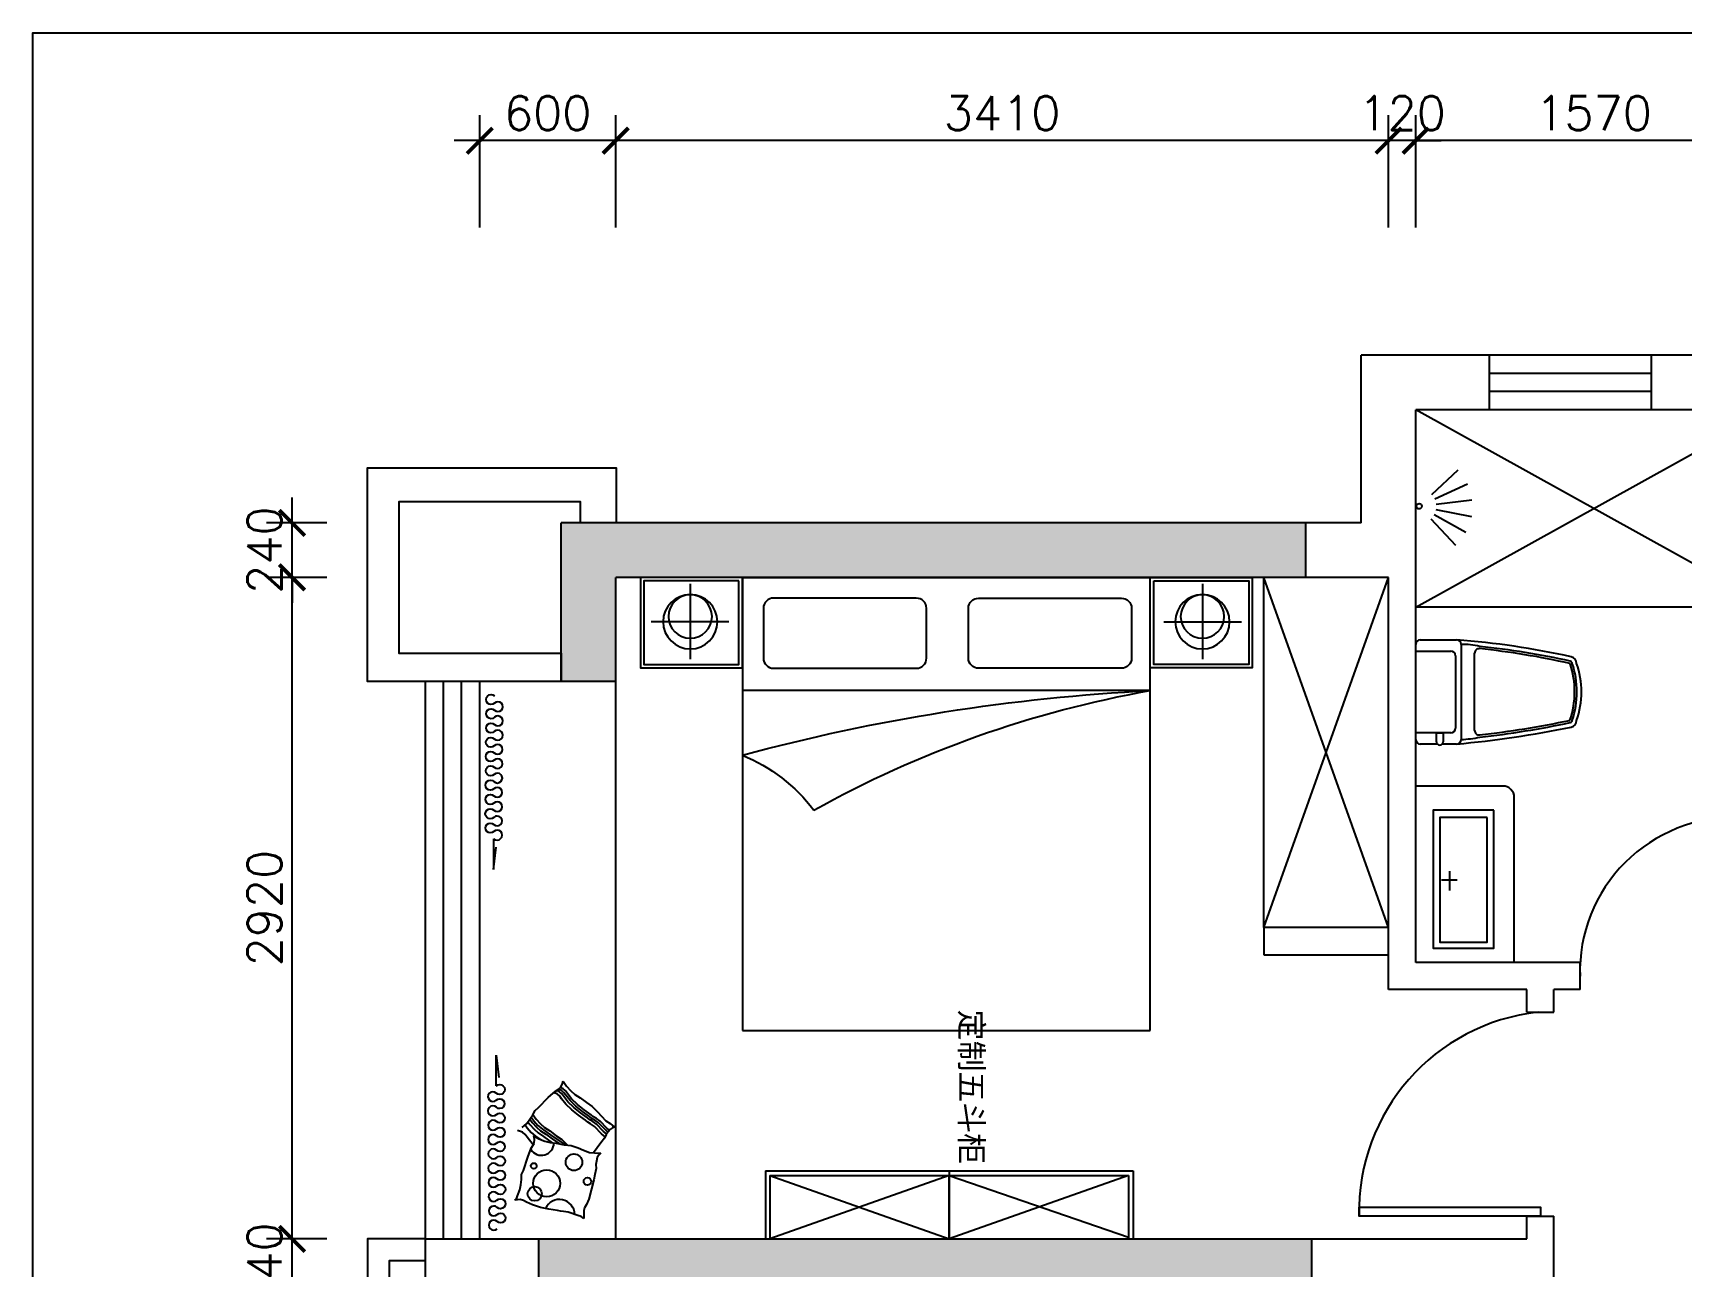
# Model space of a CAD drawing. Header units: millimetres. Extents: x 197048 to 234198, y -884 to 47075.
# Drawn here: x 197048 to 204320, y 4293 to 9736 of the extents above; entities that cross this region are included whole.
import ezdxf

# ---------------------------------------------------------------- set-up
doc = ezdxf.new("R2010")
doc.units = ezdxf.units.MM
doc.header["$PDMODE"] = 35
doc.header["$PDSIZE"] = -10
for name, color, linetype in [('1', 7, 'Continuous'), ('2', 2, 'Continuous'), ('3', 3, 'Continuous'), ('4', 4, 'Continuous'), ('家具', 4, 'Continuous'), ('家具内线', 251, 'Continuous'), ('家具外线', 145, 'Continuous')]:
    doc.layers.add(name, color=color, linetype=linetype)
doc.styles.add('_TCH_DIM', font='simplex.shx')
doc.styles.add('样式 1', font='')
doc.styles.get('样式 1').set_extended_font_data('FangSong_GB2312')
doc.dimstyles.new('平面1-75', dxfattribs={"dimscale": 75, "dimtxt": 2, "dimasz": 1.5, "dimexe": 1.5, "dimexo": 0.625, "dimtad": 1, "dimdec": 0, "dimdsep": 46, "dimtxsty": '_TCH_DIM', "dimblk": 'ARCHTICK', "dimcen": 2.5, "dimdle": 1.5, "dimadec": 0, "dimazin": 0, "dimtfac": 1, "dimtdec": 0, "dimtix": 1, "dimtmove": 2, "dimatfit": 3, "dimldrblk": 'DOTSMALL', "dimfxl": 0, "dimarcsym": 0})

# ---------------------------------------------------------------- blocks, each defined once
blk = doc.blocks.new('_ArchTick')
at = {"color": 0, "linetype": 'ByBlock', "const_width": 0.15}
blk.add_lwpolyline([(-0.5, -0.5), (0.5, 0.5)], dxfattribs=at)
blk = doc.blocks.new('*D150')
at = {"layer": '1', "color": 0, "lineweight": -2}
for p, q in [((203149.3, 8877.7), (203149.3, 9373.2)), ((204719.3, 8877.7), (204719.3, 9373.2)), ((204831.8, 9260.7), (203036.8, 9260.7))]:
    blk.add_line(p, q, dxfattribs=at)
at = {"layer": 'Defpoints', "color": 0}
for p in [(203149.3, 9260.7), (203149.3, 8830.8), (204719.3, 8830.8)]:
    blk.add_point(p, dxfattribs=at)
at = {"layer": '1', "color": 0, "lineweight": -2, "xscale": 112.5, "yscale": 112.5, "zscale": 112.5, "rotation": 180}
blk.add_blockref('_ArchTick', (203149.3, 9260.7), dxfattribs=at)
at = {"layer": '1', "color": 0, "lineweight": -2, "xscale": 112.5, "yscale": 112.5, "zscale": 112.5}
blk.add_blockref('_ArchTick', (204719.3, 9260.7), dxfattribs=at)
at = {"layer": '1', "color": 0, "insert": (203934.3, 9382.6), "char_height": 150, "attachment_point": 5, "style": '_TCH_DIM'}
blk.add_mtext('1570', dxfattribs=at)
blk = doc.blocks.new('_DotSmall')
at = {"color": 0, "linetype": 'ByBlock', "const_width": 0.5}
blk.add_lwpolyline([(-0.0625, 0, 1), (0.0625, 0, 1)], format="xyb", close=True, dxfattribs=at)
blk = doc.blocks.new('*D151')
at = {"layer": '1', "color": 0, "lineweight": -2}
for p, q in [((203029.3, 8877.7), (203029.3, 9373.2)), ((203149.3, 8877.7), (203149.3, 9373.2)), ((203029.3, 9260.7), (202916.8, 9260.7)), ((203149.3, 9260.7), (203029.3, 9260.7)), ((203149.3, 9260.7), (203261.8, 9260.7))]:
    blk.add_line(p, q, dxfattribs=at)
at = {"layer": 'Defpoints', "color": 0}
for p in [(203029.3, 9260.7), (203029.3, 8830.8), (203149.3, 8830.8)]:
    blk.add_point(p, dxfattribs=at)
at = {"layer": '1', "color": 0, "lineweight": -2, "xscale": 112.5, "yscale": 112.5, "zscale": 112.5}
blk.add_blockref('_ArchTick', (203029.3, 9260.7), dxfattribs=at)
at = {"layer": '1', "color": 0, "lineweight": -2, "xscale": 112.5, "yscale": 112.5, "zscale": 112.5, "rotation": 180}
blk.add_blockref('_ArchTick', (203149.3, 9260.7), dxfattribs=at)
at = {"layer": '1', "color": 0, "insert": (203089.3, 9382.6), "char_height": 150, "attachment_point": 5, "style": '_TCH_DIM'}
blk.add_mtext('120', dxfattribs=at)
blk = doc.blocks.new('*D152')
at = {"layer": '1', "color": 0, "lineweight": -2}
for p, q in [((199619.3, 8877.7), (199619.3, 9373.2)), ((203029.3, 8877.7), (203029.3, 9373.2)), ((203141.8, 9260.7), (199506.8, 9260.7))]:
    blk.add_line(p, q, dxfattribs=at)
at = {"layer": 'Defpoints', "color": 0}
for p in [(199619.3, 9260.7), (199619.3, 8830.8), (203029.3, 8830.8)]:
    blk.add_point(p, dxfattribs=at)
at = {"layer": '1', "color": 0, "lineweight": -2, "xscale": 112.5, "yscale": 112.5, "zscale": 112.5, "rotation": 180}
blk.add_blockref('_ArchTick', (199619.3, 9260.7), dxfattribs=at)
at = {"layer": '1', "color": 0, "lineweight": -2, "xscale": 112.5, "yscale": 112.5, "zscale": 112.5}
blk.add_blockref('_ArchTick', (203029.3, 9260.7), dxfattribs=at)
at = {"layer": '1', "color": 0, "insert": (201324.3, 9382.6), "char_height": 150, "attachment_point": 5, "style": '_TCH_DIM'}
blk.add_mtext('3410', dxfattribs=at)
blk = doc.blocks.new('*D153')
at = {"layer": '1', "color": 0, "lineweight": -2}
for p, q in [((199019.3, 8877.7), (199019.3, 9373.2)), ((199619.3, 8877.7), (199619.3, 9373.2)), ((199731.8, 9260.7), (198906.8, 9260.7))]:
    blk.add_line(p, q, dxfattribs=at)
at = {"layer": 'Defpoints', "color": 0}
for p in [(199019.3, 9260.7), (199019.3, 8830.8), (199619.3, 8830.8)]:
    blk.add_point(p, dxfattribs=at)
at = {"layer": '1', "color": 0, "lineweight": -2, "xscale": 112.5, "yscale": 112.5, "zscale": 112.5, "rotation": 180}
blk.add_blockref('_ArchTick', (199019.3, 9260.7), dxfattribs=at)
at = {"layer": '1', "color": 0, "lineweight": -2, "xscale": 112.5, "yscale": 112.5, "zscale": 112.5}
blk.add_blockref('_ArchTick', (199619.3, 9260.7), dxfattribs=at)
at = {"layer": '1', "color": 0, "insert": (199319.3, 9382.6), "char_height": 150, "attachment_point": 5, "style": '_TCH_DIM'}
blk.add_mtext('600', dxfattribs=at)
blk = doc.blocks.new('*D156')
at = {"layer": '1', "color": 0, "lineweight": -2}
for p, q in [((198191, 4413.1), (198191, 4525.6)), ((198344.2, 4413.1), (198078.5, 4413.1)), ((198191, 4173.1), (198191, 4413.1)), ((198344.2, 4173.1), (198078.5, 4173.1)), ((198191, 4173.1), (198191, 4060.6))]:
    blk.add_line(p, q, dxfattribs=at)
at = {"layer": 'Defpoints', "color": 0}
for p in [(198191, 4413.1), (198391.1, 4413.1), (198391.1, 4173.1)]:
    blk.add_point(p, dxfattribs=at)
at = {"layer": '1', "color": 0, "lineweight": -2, "xscale": 112.5, "yscale": 112.5, "zscale": 112.5}
for p, rotation in [((198191, 4413.1), 270), ((198191, 4173.1), 90)]:
    blk.add_blockref('_ArchTick', p, dxfattribs=dict(at, rotation=rotation))
at = {"layer": '1', "color": 0, "insert": (198069.1, 4293.1), "char_height": 150, "attachment_point": 5, "rotation": 90, "style": '_TCH_DIM'}
blk.add_mtext('240', dxfattribs=at)
blk = doc.blocks.new('*D157')
at = {"layer": '1', "color": 0, "lineweight": -2}
for p, q in [((198191, 4300.6), (198191, 7445.6)), ((198344.2, 7333.1), (198078.5, 7333.1)), ((198344.2, 4413.1), (198078.5, 4413.1))]:
    blk.add_line(p, q, dxfattribs=at)
at = {"layer": 'Defpoints', "color": 0}
for p in [(198191, 7333.1), (198391.1, 7333.1), (198391.1, 4413.1)]:
    blk.add_point(p, dxfattribs=at)
at = {"layer": '1', "color": 0, "lineweight": -2, "xscale": 112.5, "yscale": 112.5, "zscale": 112.5}
for p, rotation in [((198191, 7333.1), 90), ((198191, 4413.1), 270)]:
    blk.add_blockref('_ArchTick', p, dxfattribs=dict(at, rotation=rotation))
at = {"layer": '1', "color": 0, "insert": (198069.1, 5873.1), "char_height": 150, "attachment_point": 5, "rotation": 90, "style": '_TCH_DIM'}
blk.add_mtext('2920', dxfattribs=at)
blk = doc.blocks.new('*D158')
at = {"layer": '1', "color": 0, "lineweight": -2}
for p, q in [((198191, 7573.1), (198191, 7685.6)), ((198344.2, 7573.1), (198078.5, 7573.1)), ((198191, 7333.1), (198191, 7573.1)), ((198344.2, 7333.1), (198078.5, 7333.1)), ((198191, 7333.1), (198191, 7220.6))]:
    blk.add_line(p, q, dxfattribs=at)
at = {"layer": 'Defpoints', "color": 0}
for p in [(198191, 7573.1), (198391.1, 7573.1), (198391.1, 7333.1)]:
    blk.add_point(p, dxfattribs=at)
at = {"layer": '1', "color": 0, "lineweight": -2, "xscale": 112.5, "yscale": 112.5, "zscale": 112.5}
for p, rotation in [((198191, 7573.1), 270), ((198191, 7333.1), 90)]:
    blk.add_blockref('_ArchTick', p, dxfattribs=dict(at, rotation=rotation))
at = {"layer": '1', "color": 0, "insert": (198069.1, 7453.1), "char_height": 150, "attachment_point": 5, "rotation": 90, "style": '_TCH_DIM'}
blk.add_mtext('240', dxfattribs=at)
blk = doc.blocks.new('u6u45453')
at = {"color": 3}
for p, q in [((314014.9, -11931.1), (314014.9, -11588.6)), ((313847, -11760.9), (314179.4, -11760.9)), ((314014.9, -13850.5), (314014.9, -14193.1)), ((313847, -14020.8), (314179.4, -14020.8))]:
    blk.add_line(p, q, dxfattribs=at)
at = {"color": 4}
for p, q in [((313818.9, -11990.8), (315818.9, -11990.8)), ((313818.9, -11990.8), (313818.9, -13790.8)), ((315818.9, -11990.8), (315818.9, -13790.8)), ((315818.9, -13790.8), (313818.9, -13790.8))]:
    blk.add_line(p, q, dxfattribs=at)
at = {"color": 5}
for p, q in [((314318.9, -13790.8), (314318.9, -11990.8)), ((313910.5, -12758.3), (313910.5, -12128.7)), ((313955.5, -12083.7), (314175.1, -12083.7)), ((314220.1, -12128.7), (314220.1, -12758.3)), ((314175.1, -12803.3), (313955.5, -12803.3)), ((314175.1, -12988.4), (313955.5, -12988.4)), ((313910.5, -13033.4), (313910.5, -13663.1)), ((314220.1, -13663.1), (314220.1, -13033.4)), ((313955.5, -13708.1), (314175.1, -13708.1))]:
    blk.add_line(p, q, dxfattribs=at)
at = {"color": 4}
for points in [[(313818.9, -11990.8), (313818.9, -11540.8), (314218.9, -11540.8), (314218.9, -11990.8)], [(313818.9, -13790.8), (313818.9, -14240.8), (314218.9, -14240.8), (314218.9, -13790.8)]]:
    blk.add_lwpolyline(points, close=True, dxfattribs=at)
at = {"color": 8}
for points in [[(313833.9, -11975.8), (313833.9, -11555.8), (314203.9, -11555.8), (314203.9, -11975.8)], [(313833.9, -13805.8), (313833.9, -14225.8), (314203.9, -14225.8), (314203.9, -13805.8)]]:
    blk.add_lwpolyline(points, close=True, dxfattribs=at)
at = {"color": 3}
for centre in [(314014.9, -11760.9), (314014.9, -14020.8)]:
    blk.add_circle(centre, 120, dxfattribs=at)
at = {"color": 8}
for centre in [(313992, -11760.9), (313992, -14020.8)]:
    blk.add_circle(centre, 96, dxfattribs=at)
at = {"color": 5}
for centre, radius, start, end in [((322770.5, -14207.7), 8461.9, 164.81265, 177.17653), ((315303, -11704.8), 755.2, 202.25765, 232.77701), ((318998.1, -14616.8), 4751.6, 150.90228, 169.98925)]:
    blk.add_arc(centre, radius, start, end, dxfattribs=at)
at = {"color": 5, "extrusion": (0, 0, -1)}
for centre, major_axis, start_param, end_param in [((313955.5, -12128.7), (31.8, -31.8), 2.356194, 3.926991), ((314175.1, -12128.7), (31.8, -31.8), 3.926991, 5.497787), ((313955.5, -12758.3), (-31.8, 31.8), 3.926991, 5.497787), ((314175.1, -12758.3), (31.8, 31.8), 0.785398, 2.356194)]:
    blk.add_ellipse(centre, major_axis=major_axis, ratio=1, start_param=start_param, end_param=end_param, dxfattribs=at)
at = {"color": 5}
for centre, major_axis, start_param, end_param in [((313955.5, -13033.4), (31.8, 31.8), 0.785398, 2.356194), ((314175.1, -13033.4), (-31.8, 31.8), 3.926991, 5.497787), ((313955.5, -13663.1), (31.8, -31.8), 3.926991, 5.497787), ((314175.1, -13663.1), (-31.8, -31.8), 0.785398, 2.356194)]:
    blk.add_ellipse(centre, major_axis=major_axis, ratio=1, start_param=start_param, end_param=end_param, dxfattribs=at)
blk = doc.blocks.new('A$C58086FBA')
at = {"layer": '2', "color": 8}
for p, q in [((0, 62), (164, 43)), ((227, 62), (0, 62))]:
    blk.add_line(p, q, dxfattribs=at)
blk.add_lwpolyline([(227, 62, 2.352344), (280, 62, -2.352344), (332, 62, 2.352344), (384, 62, -2.352344), (437, 62, 2.352344), (489, 62, -2.352344), (542, 62, 2.352344), (594, 62, -2.352344), (647, 62, 2.352344), (699, 62, -2.286569), (753, 62, 2.352344), (805, 62, -2.352344), (858, 62, 2.352344), (910, 62, -2.352344), (962, 62, 2.352344), (1015, 62, -2.352344), (1067, 62, 2.352344), (1120, 62, -2.352344), (1172, 62, 2.352344), (1224, 62, -2.352344), (1277, 62)], format="xyb", dxfattribs=at)
blk = doc.blocks.new('A$C040351FB')
at = {"layer": '3'}
for p, q in [((25, 731.2), (445, 731.2)), ((5, 636.4), (5, 711.2)), ((465, 711.2), (465, 551.2)), ((5, 551.2), (5, 614))]:
    blk.add_line(p, q, dxfattribs=at)
for centre, radius, start, end in [((25, 711.2), 20, 90, 180), ((445, 711.2), 20, 0, 90), ((4414.8, 947.5), 4427.5, 185.13413, 191.75613), ((-3104.9, 820.4), 3580, 347.49024, 355.6877), ((109.5, 51.2), 30, 191.31604, 270), ((235.2, 382.1), 382.1, 250.80419, 289.19581), ((360.8, 51.2), 30, 270, 347.95808)]:
    blk.add_arc(centre, radius, start, end, dxfattribs=at)
at = {"layer": '4', "color": 8}
for p, q in [((55, 576.2), (55, 731.2)), ((415, 731.2), (415, 576.2)), ((15, 640.2), (55, 640.2)), ((55, 610.2), (15, 610.2)), ((55, 640.2), (55, 610.2)), ((395, 556.2), (75, 556.2)), ((65, 471.2), (406.2, 471.2))]:
    blk.add_line(p, q, dxfattribs=at)
at = {"layer": '4'}
for p, q in [((0, 625.2), (0, 625.2)), ((445, 531.2), (25, 531.2))]:
    blk.add_line(p, q, dxfattribs=at)
at = {"layer": '4', "color": 8}
for centre, radius, start, end in [((15, 625.2), 15, 90, 180), ((15, 625.2), 15, 180, 270), ((75, 576.2), 20, 180, 270), ((395, 576.2), 20, 270, 0), ((65, 451.2), 20, 90, 186.21106), ((4330.8, 938.8), 4313.5, 186.5192, 191.87432), ((-3037.2, 813.1), 3482.4, 347.37223, 354.0033), ((406.2, 451.2), 20, 354.28725, 90), ((111.4, 52.3), 2.04, 194.7502, 261.22501), ((235.4, 420.9), 390.9, 251.35691, 288.45626), ((358.3, 52.8), 2.84, 288.28543, 338.53331)]:
    blk.add_arc(centre, radius, start, end, dxfattribs=at)
at = {"layer": '4'}
for centre, radius, start, end in [((25, 551.2), 20, 180, 270), ((674.5, 568.4), 650.6, 183.27181, 190.663), ((143.7, 521.8), 301.5, 345.88201, 1.79633), ((445, 551.2), 20, 270, 0), ((4330.7, 938.8), 4323.5, 186.51852, 191.87309), ((-3037.6, 813.1), 3492.8, 347.36638, 354.00444), ((111.4, 52.3), 12, 194.7502, 261.22501), ((235.5, 418.4), 398.4, 251.56253, 288.32933), ((358.3, 52.8), 12.8, 281.36537, 343.53408)]:
    blk.add_arc(centre, radius, start, end, dxfattribs=at)
blk = doc.blocks.new('344424')
at = {"layer": '2', "color": 1, "ltscale": 120}
for p, q in [((47854, 11778), (47733, 12014)), ((47891, 11790), (47850, 12052)), ((47931, 11790), (47972, 12052)), ((47969, 11778), (48089, 12014)), ((47822, 11755), (47634, 11942)), ((48001, 11755), (48188, 11942))]:
    blk.add_line(p, q, dxfattribs=at)
at = {"layer": '2', "color": 9, "ltscale": 120, "extrusion": (0, 0, -1)}
blk.add_ellipse((47911, 11665), major_axis=(-14.1, 14.1), ratio=1, start_param=3.141593, end_param=9.424778, dxfattribs=at)

msp = doc.modelspace()

# ---------------------------------------------------------------- hatches: boundary and pattern name
at = {"layer": '1'}
for points in [[(202663, 7333.1), (202663, 7573.1), (199379.3, 7573.1), (199379.3, 6873.1), (199619.3, 6873.1), (199619.3, 7333.1)], [(202689.8, 4173.1), (202689.8, 4413.1), (199279.3, 4413.1), (199279.3, 4173.1), (200119.3, 4173.1), (200119.3, 3813.9), (200359.3, 3813.9), (200359.3, 4173.1)]]:
    msp.add_hatch(color=8, dxfattribs=at).paths.add_polyline_path(points)

# ---------------------------------------------------------------- linework, layer by layer
at = {"layer": '1', "color": 7}
for p, q in [((203475.5, 8313.1), (202909.3, 8313.1)), ((202909.3, 7573.1), (202909.3, 8313.1)), ((203475.5, 8073.1), (203475.5, 8313.1)), ((204959.3, 8313.1), (204189.2, 8313.1)), ((204189.2, 8073.1), (204189.2, 8313.1)), ((203475.5, 8073.1), (203149.3, 8073.1)), ((203149.3, 5633.1), (203149.3, 8073.1)), ((204719.3, 8073.1), (204189.2, 8073.1)), ((202909.3, 7573.1), (199379.3, 7573.1)), ((199379.3, 6873.1), (199379.3, 7573.1)), ((202663, 7573.1), (202663, 7333.1)), ((203029.3, 7333.1), (199619.3, 7333.1)), ((203029.3, 5513.1), (203029.3, 7333.1)), ((199619.3, 6873.1), (198779.3, 6873.1)), ((203029.3, 5786.8), (202479.3, 5786.8)), ((202479.3, 5786.8), (202479.3, 5666.8)), ((202479.3, 5666.8), (203029.3, 5666.8)), ((203874.3, 5633.1), (203149.3, 5633.1)), ((203874.3, 5513.1), (203874.3, 5633.1)), ((203639.3, 5513.1), (203029.3, 5513.1)), ((203639.3, 5413.1), (203639.3, 5513.1)), ((203759.3, 5413.1), (203759.3, 5513.1)), ((203759.3, 5413.1), (203759.3, 5513.1)), ((203874.3, 5513.1), (203759.3, 5513.1)), ((203639.3, 5413.1), (203759.3, 5413.1)), ((203639.3, 4513.1), (203759.3, 4513.1)), ((203639.3, 4413.1), (203639.3, 4513.1)), ((203759.3, 4173.1), (203759.3, 4513.1)), ((203759.3, 4173.1), (203759.3, 4513.1)), ((198779.3, 4413.1), (203639.3, 4413.1)), ((198779.3, 3673.1), (198779.3, 4413.1)), ((199279.3, 4413.1), (199279.3, 4173.1)), ((202689.8, 4413.1), (202689.8, 4173.1))]:
    msp.add_line(p, q, dxfattribs=at)
at = {"layer": '1', "color": 8}
for p, q in [((204189.2, 8313.1), (203475.5, 8313.1)), ((203149.3, 7201.6), (204719.3, 8073.1)), ((204719.3, 7201.6), (203149.3, 8073.1)), ((204189.2, 8073.1), (203475.5, 8073.1)), ((199619.3, 4413.1), (199619.3, 7333.1)), ((202479.3, 5786.8), (202479.3, 7333.1)), ((202479.3, 5786.8), (203029.3, 7333.1)), ((203029.3, 5786.8), (202479.3, 7333.1)), ((204719.3, 7201.6), (203149.3, 7201.6)), ((198779.3, 4413.1), (198779.3, 6873.1)), ((199019.3, 4413.1), (199019.3, 6873.1)), ((203534.1, 6411.9), (203149.3, 6411.9)), ((203584.1, 5633.1), (203584.1, 6361.9)), ((203298, 6036.4), (203298, 5951.2)), ((203263.1, 5997.7), (203332.5, 5997.7)), ((200299.9, 4693.1), (201091.2, 4413.1)), ((201091.2, 4693.1), (200299.9, 4413.1)), ((201091.2, 4713.1), (201091.2, 4413.1)), ((201091.2, 4413.1), (201091.2, 4693.1)), ((201091.2, 4693.1), (201882.4, 4420.5)), ((201882.4, 4693.1), (201091.2, 4413.1))]:
    msp.add_line(p, q, dxfattribs=at)
at = {"layer": '1', "color": 3}
for p, q in [((204189.2, 8233.1), (203475.5, 8233.1)), ((204189.2, 8153.1), (203475.5, 8153.1)), ((198859.3, 4413.1), (198859.3, 6873.1)), ((198939.3, 4413.1), (198939.3, 6873.1))]:
    msp.add_line(p, q, dxfattribs=at)
at = {"layer": '1', "color": 4}
for p, q in [((200279.9, 4713.1), (201902.4, 4713.1)), ((200279.9, 4713.1), (200279.9, 4413.1)), ((200299.9, 4693.1), (201882.4, 4693.1)), ((200299.9, 4693.1), (200299.9, 4413.1)), ((201882.4, 4693.1), (201882.4, 4413.1)), ((201902.4, 4713.1), (201902.4, 4413.1))]:
    msp.add_line(p, q, dxfattribs=at)
at = {"layer": '1', "color": 0}
msp.add_lwpolyline([(210477.9, 9736.1), (210477.9, -883.9), (197047.9, -883.9), (197047.9, 9736.1)], close=True, dxfattribs=at)
at = {"layer": '1', "color": 7}
for points in [[(199379.3, 6873.1), (198523.8, 6873.1), (198523.8, 7816.1), (199621.6, 7816.1), (199621.6, 7573.1), (199463.9, 7573.1), (199463.9, 7666.2), (198662.8, 7666.2), (198662.8, 6998.9), (199379.3, 6998.9), (199379.3, 6873.1)], [(198899.3, 3673.1), (198899.3, 4173.1), (198779.3, 4173.1), (198779.3, 3808.9), (198620.8, 3808.9), (198620.8, 4317.2), (198779.3, 4317.2), (198779.3, 4413.1), (198523.8, 4413.1), (198523.8, 3696.6), (198779.3, 3696.6), (198779.3, 3808.9)]]:
    msp.add_lwpolyline(points, dxfattribs=at)
at = {"layer": '1', "color": 8}
for points in [[(203494.6, 6305.3), (203225.8, 6305.3), (203225.8, 5696.4), (203494.6, 5696.4)], [(203465, 6272.5), (203255.2, 6272.5), (203255.2, 5723), (203465, 5723)]]:
    msp.add_lwpolyline(points, close=True, dxfattribs=at)
msp.add_lwpolyline([(203699.3, 4513.1), (202899.3, 4513.1), (202899.3, 4553.1), (203699.3, 4553.1), (203699.3, 4513.1)], dxfattribs=at)
for centre, radius, start, end in [((203534.1, 6361.9), 50, 0, 90), ((204554.3, 5593.1), 680.3, 88.31532, 181.68468), ((203784.2, 4533.1), 885.1, 96.14331, 181.29481)]:
    msp.add_arc(centre, radius, start, end, dxfattribs=at)
at = {"layer": '家具内线'}
for p, q in [((199360.9, 5052.7), (199345.7, 5058.2)), ((199370, 5063.1), (199357.3, 5067.7)), ((199372.6, 5042.5), (199360.9, 5052.7)), ((199379.4, 5068.6), (199366.4, 5073.3)), ((199381.6, 5052.9), (199370, 5063.1)), ((199380.7, 5030.8), (199372.6, 5042.5)), ((199386.2, 5076.4), (199375.3, 5080.3)), ((199391, 5058.4), (199379.4, 5068.6)), ((199399.3, 5007.7), (199380.7, 5030.8)), ((199389.7, 5041.2), (199381.6, 5052.9)), ((199397.8, 5066.2), (199386.2, 5076.4)), ((199408.4, 5018.1), (199389.7, 5041.2)), ((199399.1, 5046.7), (199391, 5058.4)), ((199405.9, 5054.5), (199397.8, 5066.2)), ((199417.8, 5023.6), (199399.1, 5046.7)), ((199424.6, 5031.4), (199405.9, 5054.5)), ((199434.5, 4993), (199408.4, 5018.1)), ((199443.9, 4998.5), (199417.8, 5023.6)), ((199450.7, 5006.3), (199424.6, 5031.4)), ((199246.8, 4950.9), (199257.8, 4934.6)), ((199254.2, 4962.5), (199268.3, 4941.5)), ((199425.4, 4982.6), (199399.3, 5007.7)), ((199455, 4959), (199425.4, 4982.6)), ((199464.1, 4969.3), (199434.5, 4993)), ((199473.5, 4974.9), (199443.9, 4998.5)), ((199480.3, 4982.6), (199450.7, 5006.3)), ((199485.8, 4936.6), (199455, 4959)), ((199494.9, 4947), (199464.1, 4969.3)), ((199504.3, 4952.5), (199473.5, 4974.9)), ((199511.1, 4960.3), (199480.3, 4982.6)), ((199505.3, 4938), (199494.9, 4947)), ((199514.7, 4943.5), (199504.3, 4952.5)), ((199521.5, 4951.3), (199511.1, 4960.3)), ((199534.1, 4944.8), (199521.5, 4951.3)), ((199219.5, 4916.2), (199228.1, 4903.4)), ((199228.1, 4903.4), (199246.6, 4882.6)), ((199232.2, 4930), (199240.6, 4917.6)), ((199240.6, 4917.6), (199259.1, 4896.9)), ((199240.9, 4941.8), (199251, 4926.9)), ((199246.6, 4882.6), (199264.7, 4866.8)), ((199251, 4926.9), (199269.4, 4906.1)), ((199257.8, 4934.6), (199276.2, 4913.9)), ((199259.1, 4896.9), (199277.2, 4881)), ((199268.3, 4941.5), (199286.8, 4920.7)), ((199269.4, 4906.1), (199287.6, 4890.3)), ((199276.2, 4913.9), (199294.4, 4898.1)), ((199277.2, 4881), (199300.2, 4865.5)), ((199286.8, 4920.7), (199304.9, 4904.9)), ((199287.6, 4890.3), (199310.6, 4874.8)), ((199294.4, 4898.1), (199317.4, 4882.5)), ((199304.9, 4904.9), (199327.9, 4889.4)), ((199310.6, 4874.8), (199338.8, 4853.9)), ((199317.4, 4882.5), (199345.6, 4861.7)), ((199327.9, 4889.4), (199356.2, 4868.5)), ((199496.2, 4927.6), (199485.8, 4936.6)), ((199508.8, 4921.1), (199496.2, 4927.6)), ((199517.9, 4931.5), (199505.3, 4938)), ((199525.5, 4908.8), (199508.8, 4921.1)), ((199527.3, 4937), (199514.7, 4943.5)), ((199534.6, 4919.2), (199517.9, 4931.5)), ((199557, 4876.8), (199525.5, 4908.8)), ((199544, 4924.7), (199527.3, 4937)), ((199550.8, 4932.5), (199534.1, 4944.8)), ((199566, 4887.1), (199534.6, 4919.2)), ((199575.4, 4892.7), (199544, 4924.7)), ((199582.2, 4900.4), (199550.8, 4932.5)), ((199572.3, 4863.4), (199557, 4876.8)), ((199578.7, 4876.1), (199566, 4887.1)), ((199584.6, 4884.6), (199575.4, 4892.7)), ((199591.3, 4892.5), (199582.2, 4900.4)), ((199264.7, 4866.8), (199287.7, 4851.2)), ((199300.2, 4865.5), (199338.6, 4837.2)), ((199338.8, 4853.9), (199371.1, 4832.4)), ((199345.6, 4861.7), (199395.7, 4828.3)), ((199356.2, 4868.5), (199381.7, 4851.5)), ((199381.7, 4851.5), (199405.2, 4828.7))]:
    msp.add_line(p, q, dxfattribs=at)
for centre, radius in [((199257.7, 4735.1), 12.6), ((199435.2, 4751), 36.7), ((199314.7, 4658.1), 59.3), ((199494.7, 4666.9), 16.7), ((199262, 4611.9), 31.6)]:
    msp.add_circle(centre, radius, dxfattribs=at)
for centre, radius, start, end in [((199290.9, 4837.8), 55.8, 213.2347, 358.30439), ((199370.6, 4519.3), 67.7, 1.55034, 155.33628)]:
    msp.add_arc(centre, radius, start, end, dxfattribs=at)
at = {"layer": '家具外线', "color": 4}
for p, q in [((199373.9, 5078), (199383.7, 5094.5)), ((199383.7, 5094.5), (199387.6, 5109.4)), ((199387.6, 5109.4), (199402.5, 5087.2)), ((199278.3, 4992.2), (199321.7, 5036.6)), ((199321.7, 5036.6), (199353.9, 5065.6)), ((199353.9, 5065.6), (199373.9, 5078)), ((199402.5, 5087.2), (199421, 5066.5)), ((199421, 5066.5), (199439.1, 5050.7)), ((199439.1, 5050.7), (199462.2, 5035.1)), ((199462.2, 5035.1), (199490.4, 5014.3)), ((199240.3, 4940.8), (199253.5, 4961.2)), ((199253.5, 4961.2), (199263.2, 4980.2)), ((199263.2, 4980.2), (199278.3, 4992.2)), ((199490.4, 5014.3), (199515.9, 4997.3)), ((199515.9, 4997.3), (199539.4, 4974.4)), ((199539.4, 4974.4), (199556.6, 4954.9)), ((199556.6, 4954.9), (199575.1, 4934.1)), ((199208.7, 4883.7), (199186.2, 4892)), ((199206.1, 4904.3), (199226.8, 4922.8)), ((199220.4, 4873.5), (199208.7, 4883.7)), ((199228.5, 4861.9), (199220.4, 4873.5)), ((199226.8, 4922.8), (199240.3, 4940.8)), ((199576.7, 4873.2), (199569.3, 4856.9)), ((199575.1, 4934.1), (199594.2, 4922)), ((199585.6, 4886), (199576.7, 4873.2)), ((199595.8, 4897.7), (199585.6, 4886)), ((199594.2, 4922), (199605.7, 4914.2)), ((199605.2, 4903.2), (199595.8, 4897.7)), ((199618.8, 4908), (199605.2, 4903.2)), ((199605.7, 4914.2), (199618.8, 4908)), ((199255.6, 4828.1), (199228.5, 4861.9)), ((199230.9, 4773.4), (199246.8, 4813.7)), ((199246.8, 4813.7), (199259.1, 4833.7)), ((199257.3, 4867.9), (199280.6, 4854.8)), ((199260.5, 4852.9), (199257.3, 4867.9)), ((199259.1, 4833.7), (199260.5, 4852.9)), ((199280.6, 4854.8), (199306.4, 4844.5)), ((199306.4, 4844.5), (199329.7, 4838.4)), ((199329.7, 4838.4), (199357.2, 4834.8)), ((199357.2, 4834.8), (199391.8, 4828.8)), ((199391.8, 4828.8), (199422.2, 4825)), ((199422.2, 4825), (199453.5, 4815.1)), ((199453.5, 4815.1), (199477.6, 4805.2)), ((199477.6, 4805.2), (199503.4, 4795)), ((199553.6, 4836.3), (199521, 4793.1)), ((199569.3, 4856.9), (199553.6, 4836.3)), ((199211.9, 4714.2), (199230.9, 4773.4)), ((199503.4, 4795), (199525.9, 4792.6)), ((199525.9, 4792.6), (199539.7, 4790.8)), ((199534.3, 4756.6), (199532.1, 4741.2)), ((199532.1, 4741.2), (199532.7, 4723.2)), ((199538.2, 4771.6), (199534.3, 4756.6)), ((199544.1, 4780.8), (199538.2, 4771.6)), ((199539.7, 4790.8), (199554.2, 4791.1)), ((199554.2, 4791.1), (199544.1, 4780.8)), ((199200.9, 4651.2), (199203.6, 4675.4)), ((199203.6, 4675.4), (199203.8, 4696.7)), ((199203.8, 4696.7), (199211.9, 4714.2)), ((199523.5, 4674), (199501.3, 4589)), ((199527.9, 4697.8), (199523.5, 4674)), ((199532.7, 4723.2), (199527.9, 4697.8)), ((199174.3, 4583.4), (199181.5, 4590.4)), ((199198.1, 4586.1), (199174.3, 4583.4)), ((199181.5, 4590.4), (199186.6, 4603.3)), ((199186.6, 4603.3), (199196.9, 4629.1)), ((199196.9, 4629.1), (199200.9, 4651.2)), ((199213.1, 4582.2), (199198.1, 4586.1)), ((199225.6, 4575.4), (199213.1, 4582.2)), ((199501.3, 4589), (199489.8, 4565.3)), ((199252.6, 4563), (199225.6, 4575.4)), ((199287.1, 4552.2), (199252.6, 4563)), ((199324.2, 4544.3), (199287.1, 4552.2)), ((199361.8, 4538.1), (199324.2, 4544.3)), ((199375.1, 4534.7), (199361.8, 4538.1)), ((199389.3, 4534.5), (199375.1, 4534.7)), ((199409.7, 4531), (199389.3, 4534.5)), ((199452.1, 4516.4), (199409.7, 4531)), ((199467.1, 4512.5), (199452.1, 4516.4)), ((199478.7, 4502.3), (199467.1, 4512.5)), ((199478.9, 4516.5), (199478.7, 4502.3)), ((199479.1, 4537.8), (199478.9, 4523.6)), ((199478.9, 4523.6), (199478.9, 4516.5)), ((199482.1, 4549.5), (199479.1, 4537.8)), ((199489.8, 4565.3), (199482.1, 4549.5))]:
    msp.add_line(p, q, dxfattribs=at)

# ---------------------------------------------------------------- block references
at = {"xscale": -0.6000000000090919, "yscale": 0.6000000000058208, "zscale": 0.6, "rotation": 268.0096901175257}
msp.add_blockref('344424', (195171.1, -20839.2), dxfattribs=at)
at = {"color": 8, "yscale": 0.5999999999767169, "zscale": 0.6}
for p, xscale, rotation in [((199116.9, 6043), 0.600000000001382, 89.62304337580309), ((199128.4, 5224.4), -0.600000000001382, 90.37695662419688)]:
    msp.add_blockref('A$C58086FBA', p, dxfattribs=dict(at, xscale=xscale, rotation=rotation))
at = {"layer": '4', "color": 8, "rotation": 90}
msp.add_blockref('A$C040351FB', (203880.6, 6592.2), dxfattribs=at)
at = {"layer": '家具', "color": 8, "xscale": -1, "rotation": 90}
msp.add_blockref('u6u45453', (188187.4, 321151.9), dxfattribs=at)

# ---------------------------------------------------------------- texts
at = {"color": 8, "insert": (201239.3, 5425), "char_height": 100, "width": 1903.76, "attachment_point": 1, "rotation": 270, "style": '样式 1'}
msp.add_mtext('{\\fSimHei|b0|i0|c134|p2;定制五斗柜}', dxfattribs=at)

# ---------------------------------------------------------------- dimensions: what is measured, and where the dimension line sits
at = {"layer": '1'}
for base, p1, p2, picture, middle in [((199019.3, 9260.7), (199619.3, 8830.8), (199019.3, 8830.8), '*D153', (199319.3, 9382.6)), ((199619.3, 9260.7), (203029.3, 8830.8), (199619.3, 8830.8), '*D152', (201324.3, 9382.6)), ((203029.3, 9260.7), (203149.3, 8830.8), (203029.3, 8830.8), '*D151', (203089.3, 9382.6)), ((203149.3, 9260.7), (204719.3, 8830.8), (203149.3, 8830.8), '*D150', (203934.3, 9382.6))]:
    dim = msp.add_linear_dim(base=base, p1=p1, p2=p2, dimstyle='平面1-75', dxfattribs=at)
    dim.commit()
    dim.dimension.update_dxf_attribs({"geometry": picture, "text_midpoint": middle})
for base, p1, p2, picture, middle in [((198191, 7573.1), (198391.1, 7333.1), (198391.1, 7573.1), '*D158', (198069.1, 7453.1)), ((198191, 7333.1), (198391.1, 4413.1), (198391.1, 7333.1), '*D157', (198069.1, 5873.1)), ((198191, 4413.1), (198391.1, 4173.1), (198391.1, 4413.1), '*D156', (198069.1, 4293.1))]:
    dim = msp.add_linear_dim(base=base, p1=p1, p2=p2, angle=90, dimstyle='平面1-75', dxfattribs=at)
    dim.commit()
    dim.dimension.update_dxf_attribs({"geometry": picture, "text_midpoint": middle})

doc.saveas('drawing.dxf')
